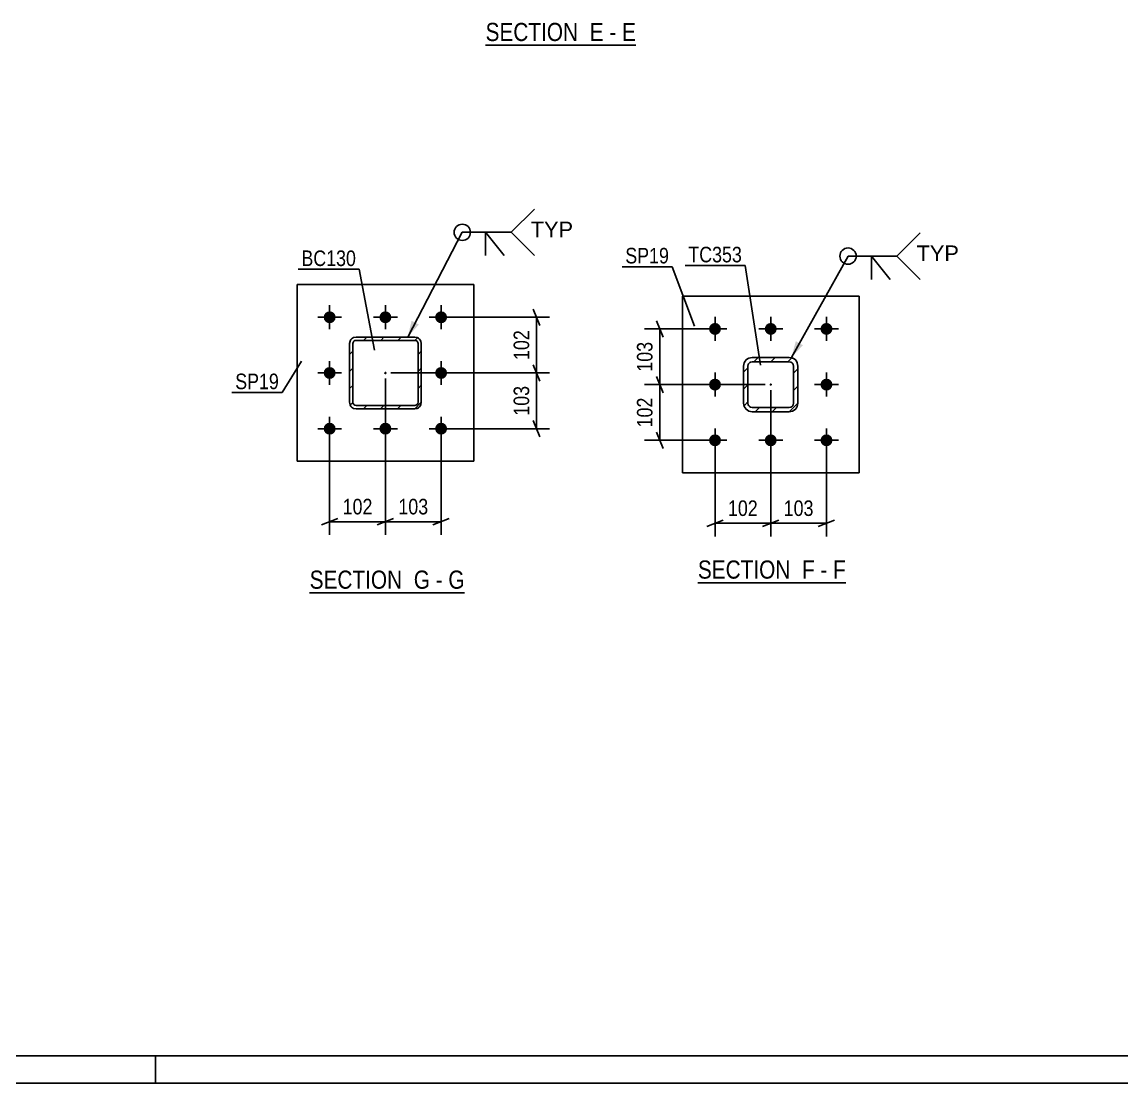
# Model space of a CAD drawing. Header units: millimetres. Extents: x 0 to 1189, y 0 to 841.
# Drawn here: x 324.4 to 526.8, y 0 to 195.2 of the extents above; entities that cross this region are included whole.
import ezdxf

# ---------------------------------------------------------------- set-up
doc = ezdxf.new("R2010")
doc.units = ezdxf.units.MM
doc.linetypes.add('DXK_LINE_DOT2', pattern=[3.9198, 1.9599, -1.9599])
doc.linetypes.add('DXK_LINE_DOT3', pattern=[5.9187, 2.979, -0.9799, 0.9799, -0.9799])
doc.styles.add('Arial', font='ARIAL.TTF', dxfattribs={"height": 0.2})
doc.styles.add('Arial Narrow', font='ARIALN.TTF', dxfattribs={"height": 0.2})

# ---------------------------------------------------------------- blocks, each defined once
blk = doc.blocks.new('Unknown-761554047-18 - 6545')
at = {"color": 6, "linetype": 'Continuous'}
blk.add_line((377.34, 90.2), (405.84, 90.2), dxfattribs=at)
at = {"color": 0, "linetype": 'Continuous'}
for points in [[(395.44, 90.95), (395.44, 94.45), (377.34, 94.45), (377.34, 90.95)], [(399.48, 90.95), (399.48, 94.45), (396.49, 94.45), (396.49, 90.95)], [(401.8, 90.95), (401.8, 94.45), (400.53, 94.45), (400.53, 90.95)], [(405.84, 90.95), (405.84, 94.45), (402.85, 94.45), (402.85, 90.95)]]:
    blk.add_wipeout(points, dxfattribs=at)
at = {"color": 7, "linetype": 'Continuous', "style": 'Arial Narrow'}
for s, p in [('SECTION ', (377.34, 90.95)), ('G', (396.49, 90.95)), ('G', (402.85, 90.95)), ('-', (400.53, 90.95))]:
    blk.add_text(s, height=3.34, dxfattribs=at).set_placement(p)
blk = doc.blocks.new('Unknown-761554047-1135')
at = {"color": 5, "linetype": 'Continuous'}
for p, q in [((5, 5), (1184, 5)), ((349, 0), (349, 5)), ((0, 0), (1189, 0))]:
    blk.add_line(p, q, dxfattribs=at)
blk = doc.blocks.new('Unknown-761554047-16 - 5661')
at = {"color": 6, "linetype": 'Continuous'}
blk.add_line((448.75, 92.06), (475.96, 92.06), dxfattribs=at)
at = {"color": 0, "linetype": 'Continuous'}
for points in [[(466.86, 92.81), (466.86, 96.31), (448.75, 96.31), (448.75, 92.81)], [(470.25, 92.81), (470.25, 96.31), (467.91, 96.31), (467.91, 92.81)], [(472.57, 92.81), (472.57, 96.31), (471.3, 96.31), (471.3, 92.81)], [(475.96, 92.81), (475.96, 96.31), (473.62, 96.31), (473.62, 92.81)]]:
    blk.add_wipeout(points, dxfattribs=at)
at = {"color": 7, "linetype": 'Continuous', "style": 'Arial Narrow'}
for s, p in [('SECTION ', (448.75, 92.81)), ('F', (467.91, 92.81)), ('F', (473.62, 92.81)), ('-', (471.3, 92.81))]:
    blk.add_text(s, height=3.34, dxfattribs=at).set_placement(p)
blk = doc.blocks.new('Unknown-761554047-17 - 5801')
at = {"color": 6, "linetype": 'Continuous'}
blk.add_line((409.7, 190.98), (437.35, 190.98), dxfattribs=at)
at = {"color": 0, "linetype": 'Continuous'}
for points in [[(427.81, 191.73), (427.81, 195.23), (409.7, 195.23), (409.7, 191.73)], [(431.42, 191.73), (431.42, 195.23), (428.86, 195.23), (428.86, 191.73)], [(433.74, 191.73), (433.74, 195.23), (432.47, 195.23), (432.47, 191.73)], [(437.35, 191.73), (437.35, 195.23), (434.79, 195.23), (434.79, 191.73)]]:
    blk.add_wipeout(points, dxfattribs=at)
at = {"color": 7, "linetype": 'Continuous', "style": 'Arial Narrow'}
for s, p in [('SECTION ', (409.7, 191.73)), ('E', (428.86, 191.73)), ('E', (434.79, 191.73)), ('-', (432.47, 191.73))]:
    blk.add_text(s, height=3.34, dxfattribs=at).set_placement(p)
blk = doc.blocks.new('Part-761554047-6636 - 6545')
at = {"linetype": 'Continuous'}
h = blk.add_hatch(dxfattribs=at)
h.set_pattern_fill('', scale=0.7, style=0, pattern_type=0)
h.set_pattern_definition([(45, (396.6738, 124.053), (-1.57154, 1.57154), [])])
h.paths.add_polyline_path([(385.87, 124.05), (396.67, 124.05), (397.13, 124.14), (397.52, 124.4), (397.78, 124.79), (397.87, 125.25), (397.87, 136.05), (397.78, 136.51), (397.52, 136.9), (397.13, 137.16), (396.67, 137.25), (385.87, 137.25), (385.41, 137.16), (385.03, 136.9), (384.77, 136.51), (384.67, 136.05), (384.67, 125.25), (384.77, 124.79), (385.03, 124.4), (385.41, 124.14)])
h.paths.add_polyline_path([(385.32, 125.02), (385.27, 125.25), (385.27, 136.05), (385.32, 136.28), (385.45, 136.48), (385.64, 136.61), (385.87, 136.65), (396.67, 136.65), (396.9, 136.61), (397.1, 136.48), (397.23, 136.28), (397.27, 136.05), (397.27, 125.25), (397.23, 125.02), (397.1, 124.83), (396.9, 124.7), (396.67, 124.65), (385.87, 124.65), (385.64, 124.7), (385.45, 124.83)])
blk.add_hatch(color=30, dxfattribs=at).paths.add_polyline_path([(391.27, 130.55, -1), (391.27, 130.75, -1)])
at = {"color": 7, "linetype": 'DXK_LINE_DOT2'}
for p, q in [((384.67, 136.05), (384.77, 136.51)), ((384.67, 136.05), (384.67, 125.25)), ((385.32, 136.28), (385.27, 136.05)), ((385.27, 125.25), (385.27, 136.05)), ((385.45, 136.48), (385.32, 136.28)), ((385.41, 137.16), (385.87, 137.25)), ((385.64, 136.61), (385.45, 136.48)), ((385.87, 136.65), (385.64, 136.61)), ((385.87, 137.25), (396.67, 137.25)), ((385.87, 136.65), (396.67, 136.65)), ((396.67, 137.25), (397.13, 137.16)), ((396.9, 136.61), (396.67, 136.65)), ((397.1, 136.48), (396.9, 136.61)), ((397.23, 136.28), (397.1, 136.48)), ((397.27, 136.05), (397.23, 136.28)), ((397.27, 125.25), (397.27, 136.05)), ((397.78, 136.51), (397.87, 136.05)), ((397.87, 125.25), (397.87, 136.05)), ((384.77, 124.79), (384.67, 125.25)), ((385.27, 125.25), (385.32, 125.02)), ((385.32, 125.02), (385.45, 124.83)), ((385.87, 124.05), (385.41, 124.14)), ((385.45, 124.83), (385.64, 124.7)), ((385.64, 124.7), (385.87, 124.65)), ((385.87, 124.65), (396.67, 124.65)), ((385.87, 124.05), (396.67, 124.05)), ((396.67, 124.65), (396.9, 124.7)), ((397.13, 124.14), (396.67, 124.05)), ((396.9, 124.7), (397.1, 124.83)), ((397.1, 124.83), (397.23, 125.02)), ((397.23, 125.02), (397.27, 125.25)), ((397.87, 125.25), (397.78, 124.79))]:
    blk.add_line(p, q, dxfattribs=at)
at = {"color": 2, "linetype": 'Continuous'}
for p, q in [((384.77, 136.51), (384.67, 136.05)), ((384.67, 136.05), (384.67, 136.05)), ((384.67, 125.25), (384.67, 136.05)), ((385.27, 136.05), (385.32, 136.28)), ((385.27, 136.05), (385.27, 136.05)), ((385.27, 125.25), (385.27, 136.05)), ((385.32, 136.28), (385.45, 136.48)), ((385.87, 137.25), (385.41, 137.16)), ((385.45, 136.48), (385.64, 136.61)), ((385.64, 136.61), (385.87, 136.65)), ((385.87, 137.25), (385.87, 137.25)), ((385.87, 137.25), (396.67, 137.25)), ((385.87, 136.65), (385.87, 136.65)), ((385.87, 136.65), (396.67, 136.65)), ((396.67, 137.25), (396.67, 137.25)), ((397.13, 137.16), (396.67, 137.25)), ((396.67, 136.65), (396.67, 136.65)), ((396.67, 136.65), (396.9, 136.61)), ((396.9, 136.61), (397.1, 136.48)), ((397.1, 136.48), (397.23, 136.28)), ((397.23, 136.28), (397.27, 136.05)), ((397.27, 136.05), (397.27, 136.05)), ((397.27, 125.25), (397.27, 136.05)), ((397.87, 136.05), (397.78, 136.51)), ((397.87, 136.05), (397.87, 136.05)), ((397.87, 125.25), (397.87, 136.05)), ((384.67, 125.25), (384.67, 125.25)), ((384.67, 125.25), (384.77, 124.79)), ((385.27, 125.25), (385.27, 125.25)), ((385.32, 125.02), (385.27, 125.25)), ((385.45, 124.83), (385.32, 125.02)), ((385.41, 124.14), (385.87, 124.05)), ((385.64, 124.7), (385.45, 124.83)), ((385.87, 124.65), (385.64, 124.7)), ((385.87, 124.65), (385.87, 124.65)), ((385.87, 124.65), (396.67, 124.65)), ((385.87, 124.05), (385.87, 124.05)), ((385.87, 124.05), (396.67, 124.05)), ((396.9, 124.7), (396.67, 124.65)), ((396.67, 124.65), (396.67, 124.65)), ((396.67, 124.05), (397.13, 124.14)), ((396.67, 124.05), (396.67, 124.05)), ((397.1, 124.83), (396.9, 124.7)), ((397.23, 125.02), (397.1, 124.83)), ((397.27, 125.25), (397.23, 125.02)), ((397.27, 125.25), (397.27, 125.25)), ((397.78, 124.79), (397.87, 125.25)), ((397.87, 125.25), (397.87, 125.25))]:
    blk.add_line(p, q, dxfattribs=at)
at = {"color": 7, "linetype": 'DXK_LINE_DOT3'}
blk.add_line((391.27, 130.65), (391.27, 130.65), dxfattribs=at)
at = {"color": 30, "linetype": 'DXK_LINE_DOT3'}
blk.add_line((391.27, 130.65), (391.27, 130.65), dxfattribs=at)
at = {"color": 30, "linetype": 'Continuous'}
blk.add_circle((391.27, 130.65), 0.1, dxfattribs=at)
at = {"color": 7, "linetype": 'DXK_LINE_DOT2'}
for centre, start, end in [((385.87, 136.05), 112.5, 157.5), ((396.67, 136.05), 22.5, 67.5), ((385.87, 125.25), 202.5, 247.5), ((396.67, 125.25), 292.5, 337.5)]:
    blk.add_arc(centre, 1.2, start, end, dxfattribs=at)
at = {"color": 2, "linetype": 'Continuous'}
for centre, start, end in [((385.87, 136.05), 112.5, 157.5), ((396.67, 136.05), 22.5, 67.5), ((385.87, 125.25), 202.5, 247.5), ((396.67, 125.25), 292.5, 337.5)]:
    blk.add_arc(centre, 1.2, start, end, dxfattribs=at)
blk = doc.blocks.new('Bolt-761554047-6548 - 6545')
at = {"linetype": 'Continuous'}
for points in [[(381.02, 142, -1), (381.02, 139.8, -1)], [(391.27, 142, -1), (391.27, 139.8, -1)], [(401.52, 142, -1), (401.52, 139.8, -1)], [(381.02, 131.75, -1), (381.02, 129.55, -1)], [(401.52, 131.75, -1), (401.52, 129.55, -1)], [(381.02, 121.5, -1), (381.02, 119.3, -1)], [(391.27, 121.5, -1), (391.27, 119.3, -1)], [(401.52, 121.5, -1), (401.52, 119.3, -1)]]:
    blk.add_hatch(color=1, dxfattribs=at).paths.add_polyline_path(points)
at = {"color": 1, "linetype": 'Continuous'}
for p, q in [((381.02, 138.7), (381.02, 143.1)), ((391.27, 138.7), (391.27, 143.1)), ((401.52, 138.7), (401.52, 143.1)), ((378.82, 140.9), (383.22, 140.9)), ((389.07, 140.9), (393.47, 140.9)), ((399.32, 140.9), (403.72, 140.9)), ((381.02, 128.45), (381.02, 132.85)), ((401.52, 128.45), (401.52, 132.85)), ((378.82, 130.65), (383.22, 130.65)), ((399.32, 130.65), (403.72, 130.65)), ((381.02, 118.2), (381.02, 122.6)), ((391.27, 118.2), (391.27, 122.6)), ((401.52, 118.2), (401.52, 122.6)), ((378.82, 120.4), (383.22, 120.4)), ((389.07, 120.4), (393.47, 120.4)), ((399.32, 120.4), (403.72, 120.4))]:
    blk.add_line(p, q, dxfattribs=at)
blk = doc.blocks.new('Part-761554047-6599 - 6545')
at = {"color": 2, "linetype": 'Continuous'}
for p, q in [((375.02, 114.4), (375.02, 146.9)), ((407.52, 146.9), (375.02, 146.9)), ((407.52, 114.4), (407.52, 146.9)), ((375.02, 114.4), (407.52, 114.4))]:
    blk.add_line(p, q, dxfattribs=at)
blk = doc.blocks.new('Part-761554047-5681 - 5661')
at = {"color": 2, "linetype": 'Continuous'}
for p, q in [((445.9, 112.26), (445.9, 144.76)), ((445.9, 144.76), (478.4, 144.76)), ((478.4, 112.26), (478.4, 144.76)), ((445.9, 112.26), (478.4, 112.26))]:
    blk.add_line(p, q, dxfattribs=at)
blk = doc.blocks.new('Bolt-761554047-5759 - 5661')
at = {"linetype": 'Continuous'}
for points in [[(451.9, 139.86, -1), (451.9, 137.66, -1)], [(462.15, 139.86, -1), (462.15, 137.66, -1)], [(472.4, 139.86, -1), (472.4, 137.66, -1)], [(451.9, 129.61, -1), (451.9, 127.41, -1)], [(472.4, 129.61, -1), (472.4, 127.41, -1)], [(451.9, 119.36, -1), (451.9, 117.16, -1)], [(462.15, 119.36, -1), (462.15, 117.16, -1)], [(472.4, 119.36, -1), (472.4, 117.16, -1)]]:
    blk.add_hatch(color=1, dxfattribs=at).paths.add_polyline_path(points)
at = {"color": 1, "linetype": 'Continuous'}
for p, q in [((451.9, 136.56), (451.9, 140.96)), ((462.15, 136.56), (462.15, 140.96)), ((472.4, 136.56), (472.4, 140.96)), ((449.7, 138.76), (454.1, 138.76)), ((459.95, 138.76), (464.35, 138.76)), ((470.2, 138.76), (474.6, 138.76)), ((451.9, 126.31), (451.9, 130.71)), ((472.4, 126.31), (472.4, 130.71)), ((449.7, 128.51), (454.1, 128.51)), ((470.2, 128.51), (474.6, 128.51)), ((451.9, 116.06), (451.9, 120.46)), ((462.15, 116.06), (462.15, 120.46)), ((472.4, 116.06), (472.4, 120.46)), ((449.7, 118.26), (454.1, 118.26)), ((459.95, 118.26), (464.35, 118.26)), ((470.2, 118.26), (474.6, 118.26))]:
    blk.add_line(p, q, dxfattribs=at)
blk = doc.blocks.new('Part-761554047-5715 - 5661')
at = {"linetype": 'Continuous'}
h = blk.add_hatch(dxfattribs=at)
h.set_pattern_fill('', scale=0.7, style=0, pattern_type=0)
h.set_pattern_definition([(45, (465.5479, 123.5083), (-1.57154, 1.57154), [])])
h.paths.add_polyline_path([(458.75, 123.51), (465.55, 123.51), (466.16, 123.63), (466.68, 123.98), (467.03, 124.5), (467.15, 125.11), (467.15, 131.91), (467.03, 132.52), (466.68, 133.04), (466.16, 133.39), (465.55, 133.51), (458.75, 133.51), (458.14, 133.39), (457.62, 133.04), (457.27, 132.52), (457.15, 131.91), (457.15, 125.11), (457.27, 124.5), (457.62, 123.98), (458.14, 123.63)])
h.paths.add_polyline_path([(458.01, 124.8), (457.95, 125.11), (457.95, 131.91), (458.01, 132.21), (458.18, 132.47), (458.44, 132.65), (458.75, 132.71), (465.55, 132.71), (465.85, 132.65), (466.11, 132.47), (466.29, 132.21), (466.35, 131.91), (466.35, 125.11), (466.29, 124.8), (466.11, 124.54), (465.85, 124.37), (465.55, 124.31), (458.75, 124.31), (458.44, 124.37), (458.18, 124.54)])
blk.add_hatch(color=30, dxfattribs=at).paths.add_polyline_path([(462.15, 128.41, -1), (462.15, 128.61, -1)])
at = {"color": 7, "linetype": 'DXK_LINE_DOT2'}
for p, q in [((457.15, 131.91), (457.27, 132.52)), ((457.15, 125.11), (457.15, 131.91)), ((458.01, 132.21), (457.95, 131.91)), ((457.95, 125.11), (457.95, 131.91)), ((458.14, 133.39), (458.75, 133.51)), ((458.75, 132.71), (458.44, 132.65)), ((458.75, 133.51), (465.55, 133.51)), ((458.75, 132.71), (465.55, 132.71)), ((465.55, 133.51), (466.16, 133.39)), ((465.85, 132.65), (465.55, 132.71)), ((466.35, 131.91), (466.29, 132.21)), ((466.35, 125.11), (466.35, 131.91)), ((467.03, 132.52), (467.15, 131.91)), ((467.15, 125.11), (467.15, 131.91)), ((457.27, 124.5), (457.15, 125.11)), ((457.95, 125.11), (458.01, 124.8)), ((458.75, 123.51), (458.14, 123.63)), ((458.44, 124.37), (458.75, 124.31)), ((458.75, 124.31), (465.55, 124.31)), ((458.75, 123.51), (465.55, 123.51)), ((465.55, 124.31), (465.85, 124.37)), ((466.16, 123.63), (465.55, 123.51)), ((466.29, 124.8), (466.35, 125.11)), ((467.15, 125.11), (467.03, 124.5))]:
    blk.add_line(p, q, dxfattribs=at)
at = {"color": 2, "linetype": 'Continuous'}
for p, q in [((457.27, 132.52), (457.15, 131.91)), ((457.15, 125.11), (457.15, 131.91)), ((457.95, 131.91), (458.01, 132.21)), ((457.95, 125.11), (457.95, 131.91)), ((458.75, 133.51), (458.14, 133.39)), ((458.44, 132.65), (458.75, 132.71)), ((458.75, 133.51), (465.55, 133.51)), ((458.75, 132.71), (465.55, 132.71)), ((466.16, 133.39), (465.55, 133.51)), ((465.55, 132.71), (465.85, 132.65)), ((466.29, 132.21), (466.35, 131.91)), ((466.35, 125.11), (466.35, 131.91)), ((467.15, 131.91), (467.03, 132.52)), ((467.15, 125.11), (467.15, 131.91)), ((457.15, 125.11), (457.27, 124.5)), ((458.01, 124.8), (457.95, 125.11)), ((458.14, 123.63), (458.75, 123.51)), ((458.75, 124.31), (458.44, 124.37)), ((458.75, 124.31), (465.55, 124.31)), ((458.75, 123.51), (465.55, 123.51)), ((465.85, 124.37), (465.55, 124.31)), ((465.55, 123.51), (466.16, 123.63)), ((466.35, 125.11), (466.29, 124.8)), ((467.03, 124.5), (467.15, 125.11))]:
    blk.add_line(p, q, dxfattribs=at)
at = {"color": 7, "linetype": 'DXK_LINE_DOT3'}
blk.add_line((462.15, 128.51), (462.15, 128.51), dxfattribs=at)
at = {"color": 30, "linetype": 'DXK_LINE_DOT3'}
blk.add_line((462.15, 128.51), (462.15, 128.51), dxfattribs=at)
at = {"color": 30, "linetype": 'Continuous'}
blk.add_circle((462.15, 128.51), 0.1, dxfattribs=at)
at = {"color": 7, "linetype": 'DXK_LINE_DOT2'}
for centre, radius, start, end in [((458.75, 131.91), 1.6, 112.5, 157.5), ((458.75, 131.91), 0.8, 112.5, 157.5), ((465.55, 131.91), 0.8, 22.5, 67.5), ((465.55, 131.91), 1.6, 22.5, 67.5), ((458.75, 125.11), 1.6, 202.5, 247.5), ((458.75, 125.11), 0.8, 202.5, 247.5), ((465.55, 125.11), 0.8, 292.5, 337.5), ((465.55, 125.11), 1.6, 292.5, 337.5)]:
    blk.add_arc(centre, radius, start, end, dxfattribs=at)
at = {"color": 2, "linetype": 'Continuous'}
for centre, radius, start, end in [((458.75, 131.91), 1.6, 112.5, 157.5), ((458.75, 131.91), 0.8, 112.5, 157.5), ((465.55, 131.91), 0.8, 22.5, 67.5), ((465.55, 131.91), 1.6, 22.5, 67.5), ((458.75, 125.11), 1.6, 202.5, 247.5), ((458.75, 125.11), 0.8, 202.5, 247.5), ((465.55, 125.11), 0.8, 292.5, 337.5), ((465.55, 125.11), 1.6, 292.5, 337.5)]:
    blk.add_arc(centre, radius, start, end, dxfattribs=at)
blk = doc.blocks.new('StraightDimension-761554047-11834 - 6545')
at = {"color": 7, "linetype": 'Continuous'}
for p, q in [((418.47, 142.4), (419.67, 139.4)), ((402.52, 140.9), (421.47, 140.9)), ((419.07, 130.65), (419.07, 140.9)), ((419.67, 129.15), (418.47, 132.15)), ((392.27, 130.65), (421.47, 130.65))]:
    blk.add_line(p, q, dxfattribs=at)
at = {"color": 0}
blk.add_wipeout([(418.32, 139.12), (414.12, 139.12), (414.12, 132.44), (418.32, 132.44)], dxfattribs=at)
at = {"color": 3, "style": 'Arial Narrow'}
blk.add_text('102', height=2.863, rotation=90.0002, dxfattribs=at).set_placement((417.72, 133.04))
blk = doc.blocks.new('StraightDimension-761554047-11835 - 6545')
at = {"color": 7, "linetype": 'Continuous'}
for p, q in [((418.47, 132.15), (419.67, 129.15)), ((392.27, 130.65), (421.47, 130.65)), ((419.07, 120.4), (419.07, 130.65)), ((419.67, 118.9), (418.47, 121.9)), ((402.52, 120.4), (421.47, 120.4))]:
    blk.add_line(p, q, dxfattribs=at)
at = {"color": 0}
blk.add_wipeout([(418.32, 128.87), (414.12, 128.87), (414.12, 122.19), (418.32, 122.19)], dxfattribs=at)
at = {"color": 3, "style": 'Arial Narrow'}
blk.add_text('103', height=2.863, rotation=90.0002, dxfattribs=at).set_placement((417.72, 122.79))
blk = doc.blocks.new('StraightDimension-761554047-13676 - 6545')
at = {"color": 7, "linetype": 'Continuous'}
for p, q in [((391.27, 129.65), (391.27, 100.88)), ((401.52, 119.4), (401.52, 100.88)), ((389.77, 102.68), (392.77, 103.88)), ((391.27, 103.28), (401.52, 103.28)), ((403.02, 103.88), (400.02, 102.68))]:
    blk.add_line(p, q, dxfattribs=at)
at = {"color": 0}
blk.add_wipeout([(399.74, 104.03), (399.74, 108.23), (393.06, 108.23), (393.06, 104.03)], dxfattribs=at)
at = {"color": 3, "style": 'Arial Narrow'}
blk.add_text('103', height=2.863, dxfattribs=at).set_placement((393.66, 104.63))
blk = doc.blocks.new('StraightDimension-761554047-13677 - 6545')
at = {"color": 7, "linetype": 'Continuous'}
for p, q in [((391.27, 129.65), (391.27, 100.88)), ((381.02, 119.4), (381.02, 100.88)), ((379.52, 102.68), (382.52, 103.88)), ((381.02, 103.28), (391.27, 103.28)), ((392.77, 103.88), (389.77, 102.68))]:
    blk.add_line(p, q, dxfattribs=at)
at = {"color": 0}
blk.add_wipeout([(389.49, 104.03), (389.49, 108.23), (382.81, 108.23), (382.81, 104.03)], dxfattribs=at)
at = {"color": 3, "style": 'Arial Narrow'}
blk.add_text('102', height=2.863, dxfattribs=at).set_placement((383.41, 104.63))
blk = doc.blocks.new('StraightDimension-761554047-13760 - 5661')
at = {"color": 7, "linetype": 'Continuous'}
for p, q in [((462.15, 127.51), (462.15, 100.59)), ((472.4, 117.26), (472.4, 100.59)), ((460.65, 102.39), (463.65, 103.59)), ((473.9, 103.59), (470.9, 102.39)), ((462.15, 102.99), (472.4, 102.99))]:
    blk.add_line(p, q, dxfattribs=at)
at = {"color": 0}
blk.add_wipeout([(470.62, 103.74), (470.62, 107.94), (463.93, 107.94), (463.93, 103.74)], dxfattribs=at)
at = {"color": 3, "style": 'Arial Narrow'}
blk.add_text('103', height=2.863, dxfattribs=at).set_placement((464.53, 104.34))
blk = doc.blocks.new('StraightDimension-761554047-9217 - 5661')
at = {"color": 7, "linetype": 'Continuous'}
for p, q in [((441.15, 140.26), (442.35, 137.26)), ((450.9, 138.76), (438.9, 138.76)), ((441.75, 128.51), (441.75, 138.76)), ((442.35, 127.01), (441.15, 130.01)), ((461.15, 128.51), (438.9, 128.51))]:
    blk.add_line(p, q, dxfattribs=at)
at = {"color": 0}
blk.add_wipeout([(441, 136.98), (436.8, 136.98), (436.8, 130.29), (441, 130.29)], dxfattribs=at)
at = {"color": 3, "style": 'Arial Narrow'}
blk.add_text('103', height=2.863, rotation=90.0002, dxfattribs=at).set_placement((440.4, 130.89))
blk = doc.blocks.new('StraightDimension-761554047-9215 - 5661')
at = {"color": 7, "linetype": 'Continuous'}
for p, q in [((441.15, 130.01), (442.35, 127.01)), ((461.15, 128.51), (438.9, 128.51)), ((441.75, 118.26), (441.75, 128.51)), ((442.35, 116.76), (441.15, 119.76)), ((450.9, 118.26), (438.9, 118.26))]:
    blk.add_line(p, q, dxfattribs=at)
at = {"color": 0}
blk.add_wipeout([(441, 126.73), (436.8, 126.73), (436.8, 120.04), (441, 120.04)], dxfattribs=at)
at = {"color": 3, "style": 'Arial Narrow'}
blk.add_text('102', height=2.863, rotation=90.0002, dxfattribs=at).set_placement((440.4, 120.64))
blk = doc.blocks.new('StraightDimension-761554047-13761 - 5661')
at = {"color": 7, "linetype": 'Continuous'}
for p, q in [((462.15, 127.51), (462.15, 100.59)), ((451.9, 117.26), (451.9, 100.59)), ((450.4, 102.39), (453.4, 103.59)), ((463.65, 103.59), (460.65, 102.39)), ((451.9, 102.99), (462.15, 102.99))]:
    blk.add_line(p, q, dxfattribs=at)
at = {"color": 0}
blk.add_wipeout([(460.37, 103.74), (460.37, 107.94), (453.68, 107.94), (453.68, 103.74)], dxfattribs=at)
at = {"color": 3, "style": 'Arial Narrow'}
blk.add_text('102', height=2.863, dxfattribs=at).set_placement((454.28, 104.34))
blk = doc.blocks.new('Mark-761554047-6595 - 6545')
at = {"color": 0}
blk.add_wipeout([(371.69, 127.67), (371.69, 130.67), (363.65, 130.67), (363.65, 127.67)], dxfattribs=at)
blk.add_wipeout([(371.69, 127.67), (371.69, 130.67), (363.65, 130.67), (363.65, 127.67)], dxfattribs=at)
at = {"color": 30, "linetype": 'Continuous'}
for p in [(375.85, 132.83), (363.05, 127.07)]:
    blk.add_line(p, (372.29, 127.07), dxfattribs=at)
at = {"color": 3, "style": 'Arial Narrow'}
blk.add_text('SP19', height=2.863, dxfattribs=at).set_placement((363.65, 127.67))
blk = doc.blocks.new('WeldMark-761554047-6737 - 6545')
at = {"linetype": 'Continuous'}
blk.add_hatch(color=30, dxfattribs=at).paths.add_polyline_path([(397.42, 139.57), (395.37, 137.25), (396.09, 140.26)])
at = {"color": 30, "linetype": 'Continuous'}
for p, q in [((395.37, 137.25), (405.41, 156.53)), ((405.41, 156.53), (414.41, 156.53))]:
    blk.add_line(p, q, dxfattribs=at)
at = {"color": 3, "linetype": 'Continuous'}
for q in [(413.12, 152.25), (409.69, 152.25)]:
    blk.add_line((409.69, 156.53), q, dxfattribs=at)
for start, end in [(90, 270), (270, 90)]:
    blk.add_arc((405.41, 156.53), 1.5, start, end, dxfattribs=at)
at = {"color": 0, "linetype": 'Continuous'}
blk.add_wipeout([(425.78, 155.63), (425.78, 158.63), (418.01, 158.63), (418.01, 155.63)], dxfattribs=at)
blk.add_wipeout([(425.78, 155.63), (425.78, 158.63), (418.01, 158.63), (418.01, 155.63)], dxfattribs=at)
at = {"color": 3, "linetype": 'Continuous'}
for q in [(418.69, 160.82), (418.69, 152.25)]:
    blk.add_line((414.41, 156.53), q, dxfattribs=at)
at = {"color": 3, "linetype": 'Continuous', "style": 'Arial'}
blk.add_text('TYP', height=2.865, dxfattribs=at).set_placement((418.01, 155.63))
blk = doc.blocks.new('Mark-761554047-6632 - 6545')
at = {"color": 0}
blk.add_wipeout([(385.87, 150.33), (385.87, 153.33), (375.82, 153.33), (375.82, 150.33)], dxfattribs=at)
blk.add_wipeout([(385.87, 150.33), (385.87, 153.33), (375.82, 153.33), (375.82, 150.33)], dxfattribs=at)
at = {"color": 30, "linetype": 'Continuous'}
for p in [(375.22, 149.73), (389.29, 134.87)]:
    blk.add_line(p, (386.47, 149.73), dxfattribs=at)
at = {"color": 3, "style": 'Arial Narrow'}
blk.add_text('BC130', height=2.863, dxfattribs=at).set_placement((375.82, 150.33))
blk = doc.blocks.new('Mark-761554047-5677 - 5661')
at = {"color": 0}
blk.add_wipeout([(443.44, 150.81), (443.44, 153.81), (435.4, 153.81), (435.4, 150.81)], dxfattribs=at)
blk.add_wipeout([(443.44, 150.81), (443.44, 153.81), (435.4, 153.81), (435.4, 150.81)], dxfattribs=at)
at = {"color": 30, "linetype": 'Continuous'}
for p in [(434.8, 150.21), (448.13, 139.25)]:
    blk.add_line(p, (444.04, 150.21), dxfattribs=at)
at = {"color": 3, "style": 'Arial Narrow'}
blk.add_text('SP19', height=2.863, dxfattribs=at).set_placement((435.4, 150.81))
blk = doc.blocks.new('Mark-761554047-5711 - 5661')
at = {"color": 0}
blk.add_wipeout([(456.85, 151.01), (456.85, 154.01), (446.99, 154.01), (446.99, 151.01)], dxfattribs=at)
blk.add_wipeout([(456.85, 151.01), (456.85, 154.01), (446.99, 154.01), (446.99, 151.01)], dxfattribs=at)
at = {"color": 30, "linetype": 'Continuous'}
for p in [(446.39, 150.41), (460.24, 132.08)]:
    blk.add_line(p, (457.45, 150.41), dxfattribs=at)
at = {"color": 3, "style": 'Arial Narrow'}
blk.add_text('TC353', height=2.863, dxfattribs=at).set_placement((446.99, 151.01))
blk = doc.blocks.new('WeldMark-761554047-5787 - 5661')
at = {"linetype": 'Continuous'}
blk.add_hatch(color=30, dxfattribs=at).paths.add_polyline_path([(468.07, 135.76), (465.95, 133.51), (466.76, 136.49)])
at = {"color": 30, "linetype": 'Continuous'}
for p, q in [((465.95, 133.51), (476.37, 152.15)), ((476.37, 152.15), (485.37, 152.15))]:
    blk.add_line(p, q, dxfattribs=at)
at = {"color": 3, "linetype": 'Continuous'}
for q in [(484.09, 147.86), (480.66, 147.86)]:
    blk.add_line((480.66, 152.15), q, dxfattribs=at)
for start, end in [(90, 270), (270, 90)]:
    blk.add_arc((476.37, 152.15), 1.5, start, end, dxfattribs=at)
at = {"color": 0, "linetype": 'Continuous'}
blk.add_wipeout([(496.75, 151.25), (496.75, 154.25), (488.97, 154.25), (488.97, 151.25)], dxfattribs=at)
blk.add_wipeout([(496.75, 151.25), (496.75, 154.25), (488.97, 154.25), (488.97, 151.25)], dxfattribs=at)
at = {"color": 3, "linetype": 'Continuous'}
for q in [(489.66, 156.43), (489.66, 147.86)]:
    blk.add_line((485.37, 152.15), q, dxfattribs=at)
at = {"color": 3, "linetype": 'Continuous', "style": 'Arial'}
blk.add_text('TYP', height=2.865, dxfattribs=at).set_placement((488.97, 151.25))

msp = doc.modelspace()

# ---------------------------------------------------------------- block references
for name in ['Part-761554047-6599 - 6545', 'Part-761554047-5681 - 5661', 'Bolt-761554047-6548 - 6545', 'Bolt-761554047-5759 - 5661', 'Part-761554047-6636 - 6545', 'Part-761554047-5715 - 5661', 'Unknown-761554047-18 - 6545']:
    msp.add_blockref(name, (0, 0))

# ---------------------------------------------------------------- next in the draw order: block references
msp.add_blockref('Unknown-761554047-1135', (0, 0))

# ---------------------------------------------------------------- next in the draw order: block references
for name in ['Unknown-761554047-17 - 5801', 'WeldMark-761554047-5787 - 5661', 'Mark-761554047-6632 - 6545', 'StraightDimension-761554047-11834 - 6545', 'Mark-761554047-6595 - 6545', 'StraightDimension-761554047-13760 - 5661', 'Unknown-761554047-16 - 5661']:
    msp.add_blockref(name, (0, 0))

# ---------------------------------------------------------------- next in the draw order: block references
for name in ['WeldMark-761554047-6737 - 6545', 'StraightDimension-761554047-9217 - 5661', 'StraightDimension-761554047-11835 - 6545']:
    msp.add_blockref(name, (0, 0))

# ---------------------------------------------------------------- next in the draw order: block references
for name in ['Mark-761554047-5677 - 5661', 'StraightDimension-761554047-13676 - 6545', 'StraightDimension-761554047-9215 - 5661']:
    msp.add_blockref(name, (0, 0))

# ---------------------------------------------------------------- next in the draw order: block references
for name in ['Mark-761554047-5711 - 5661', 'StraightDimension-761554047-13677 - 6545', 'StraightDimension-761554047-13761 - 5661']:
    msp.add_blockref(name, (0, 0))

doc.saveas('drawing.dxf')
